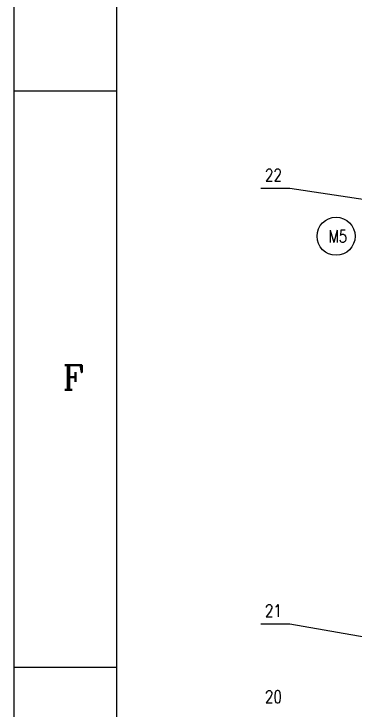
# Model space of a CAD drawing. Extents: x 16825 to 205982, y -10874 to 68273.
# Drawn here: x 159879 to 162786, y 38471 to 44400 of the extents above; entities that cross this region are included whole.
import ezdxf
from ezdxf.enums import TextEntityAlignment as Align

# ---------------------------------------------------------------- set-up
doc = ezdxf.new("R2010")
doc.units = 0
doc.header["$LTSCALE"] = 5
doc.header["$MEASUREMENT"] = 0
for name, color, linetype in [('DIM', 1, 'CONTINUOUS'), ('THIN', 1, 'CONTINUOUS'), ('TK', 3, 'CONTINUOUS'), ('TXT', 3, 'CONTINUOUS'), ('TXT_E', 7, 'CONTINUOUS')]:
    doc.layers.add(name, color=color, linetype=linetype)
doc.styles.add('ROMANC', font='romanc')
doc.styles.get("Standard").update_dxf_attribs({"font": 'simplex', "width": 0.75, "bigfont": 'hzdx'})

msp = doc.modelspace()

# ---------------------------------------------------------------- linework, layer by layer
at = {"layer": 'DIM'}
msp.add_circle((162623.778, 42506.373), 162.187, dxfattribs=at)
at = {"layer": 'THIN'}
for p, q in [((164950.377, 42506.373), (162229.69, 42913.066)), ((164138.377, 38869.231), (162229.69, 39203.318))]:
    msp.add_line(p, q, dxfattribs=at)
at = {"layer": 'TK'}
for p, q in [((159879.065, 68272.715), (159879.065, 26657.715)), ((160754.065, 67922.715), (160754.065, 27007.715)), ((159879.065, 43743.665), (160754.065, 43743.665)), ((159879.065, 38837.715), (160754.065, 38837.715))]:
    msp.add_line(p, q, dxfattribs=at)
at = {"layer": 'TXT_E', "color": 2}
for p, q in [((162229.69, 42913.066), (161983.934, 42913.066)), ((162229.69, 39203.318), (161983.934, 39203.318))]:
    msp.add_line(p, q, dxfattribs=at)

# ---------------------------------------------------------------- texts
at = {"layer": 'TK', "style": 'ROMANC'}
msp.add_text('F', height=210, dxfattribs=at).set_placement((160294.424, 41197.587))
at = {"layer": 'TXT', "width": 0.8}
for s, p in [('22', (162090.153, 42942.562)), ('21', (162090.153, 39232.815))]:
    msp.add_text(s, height=105, dxfattribs=at).set_placement(p, align=Align.BOTTOM_CENTER)
msp.add_text('M5', height=105, dxfattribs=at).set_placement((162560.361, 42453.355))
at = {"layer": 'TXT', "color": 1, "width": 0.8}
msp.add_text('20', height=105, dxfattribs=at).set_placement((162090.153, 38499.898), align=Align.BOTTOM_CENTER)

doc.saveas('drawing.dxf')
